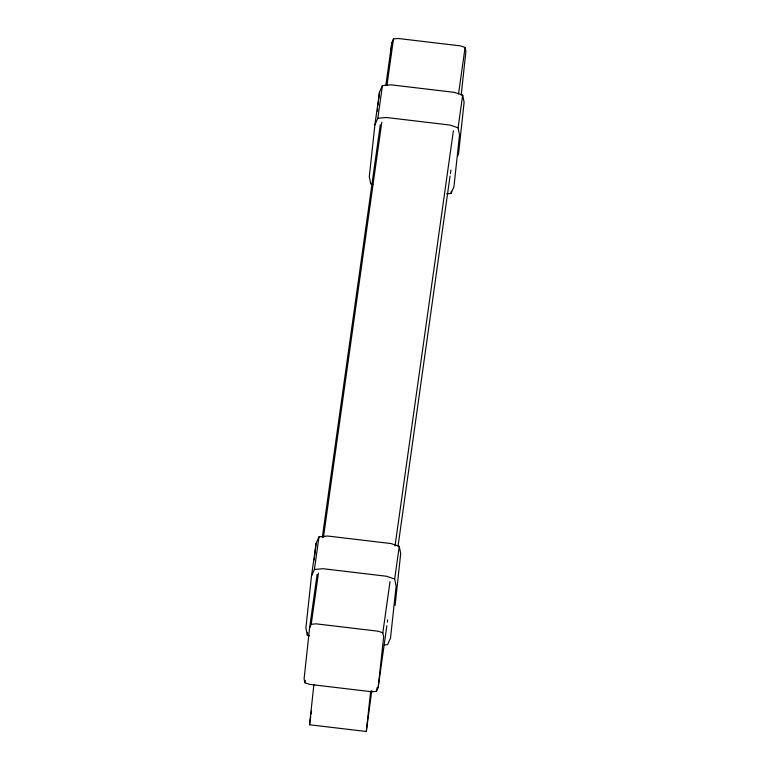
<?xml version="1.0" encoding="UTF-8"?>
<svg xmlns="http://www.w3.org/2000/svg" width="770" height="770" viewBox="0 0 770 770"><rect width="100%" height="100%" fill="white"/><g stroke="black" fill="none" stroke-linecap="round" stroke-linejoin="round"><path stroke-width="1.16" d="M395.106 605.355L400.708 553.466L399.264 546.344L391.064 543.562L327.587 536.026L319.001 536.806L316.075 543.418L311.484 576.095L305.882 627.983L307.317 635.106L309.367 635.799M314.295 559.925L314.545 557.567M314.795 555.209L316.075 543.418M317.105 574.468L309.579 628.002L304.102 678.784L304.91 682.798L309.54 684.366L371.66 691.749L376.511 691.306L378.157 687.581L386.848 625.721M371.785 690.526L366.299 731.5L309.55 724.753L313.9 684.482M457.688 156.041L458.516 154.154L464.118 102.275L462.683 95.153L454.473 92.371L390.996 84.825L382.411 85.614L379.485 92.217L374.894 124.894L369.292 176.782L370.736 183.905L372.786 184.598M377.444 111.082L377.704 108.724M378.089 105.182L378.465 101.65M378.725 99.291L379.485 92.217M389.803 61.562L390.063 59.203M390.438 55.661L391.843 42.668L393.489 38.943L398.34 38.5L460.46 45.882L465.09 47.451L465.898 51.465L461.182 95.162M366.299 731.5L370.649 691.229M378.157 687.581L383.633 636.809L382.825 632.786L390.015 581.629M311.484 576.095L314.401 569.492L319.001 536.806M374.894 124.894L377.82 118.291L382.411 85.614M307.317 635.106L307.644 632.767M322.284 537.585L380.303 124.759M385.828 85.499L391.843 42.668M309.579 628.002L311.234 624.278L318.424 573.121M323.439 537.431L381.785 122.228M386.973 85.345L393.489 38.943M304.91 682.798L305.247 680.42M309.55 724.753L310.705 716.591M311.032 714.252L311.523 710.749M395.029 545.94L453.386 130.727M458.564 93.853L465.09 47.451M376.511 691.306L377.011 687.735M387.349 622.15L387.685 619.773M398.052 546.007L450.055 176.003M450.383 173.625L450.893 170.055M384.374 644.933L387.589 644.644L390.515 638.032L396.117 586.153L394.673 579.03L399.264 546.344M446.706 193.838L450.999 193.443L453.925 186.841L459.526 134.952L458.083 127.83L462.683 95.153M450.999 193.443L451.336 191.104M377.82 118.291L386.405 117.502L449.882 125.048L458.083 127.83M314.401 569.492L322.996 568.703L386.473 576.249L394.673 579.03M311.234 624.278L316.075 623.835L378.195 631.217L382.825 632.786"/></g></svg>
